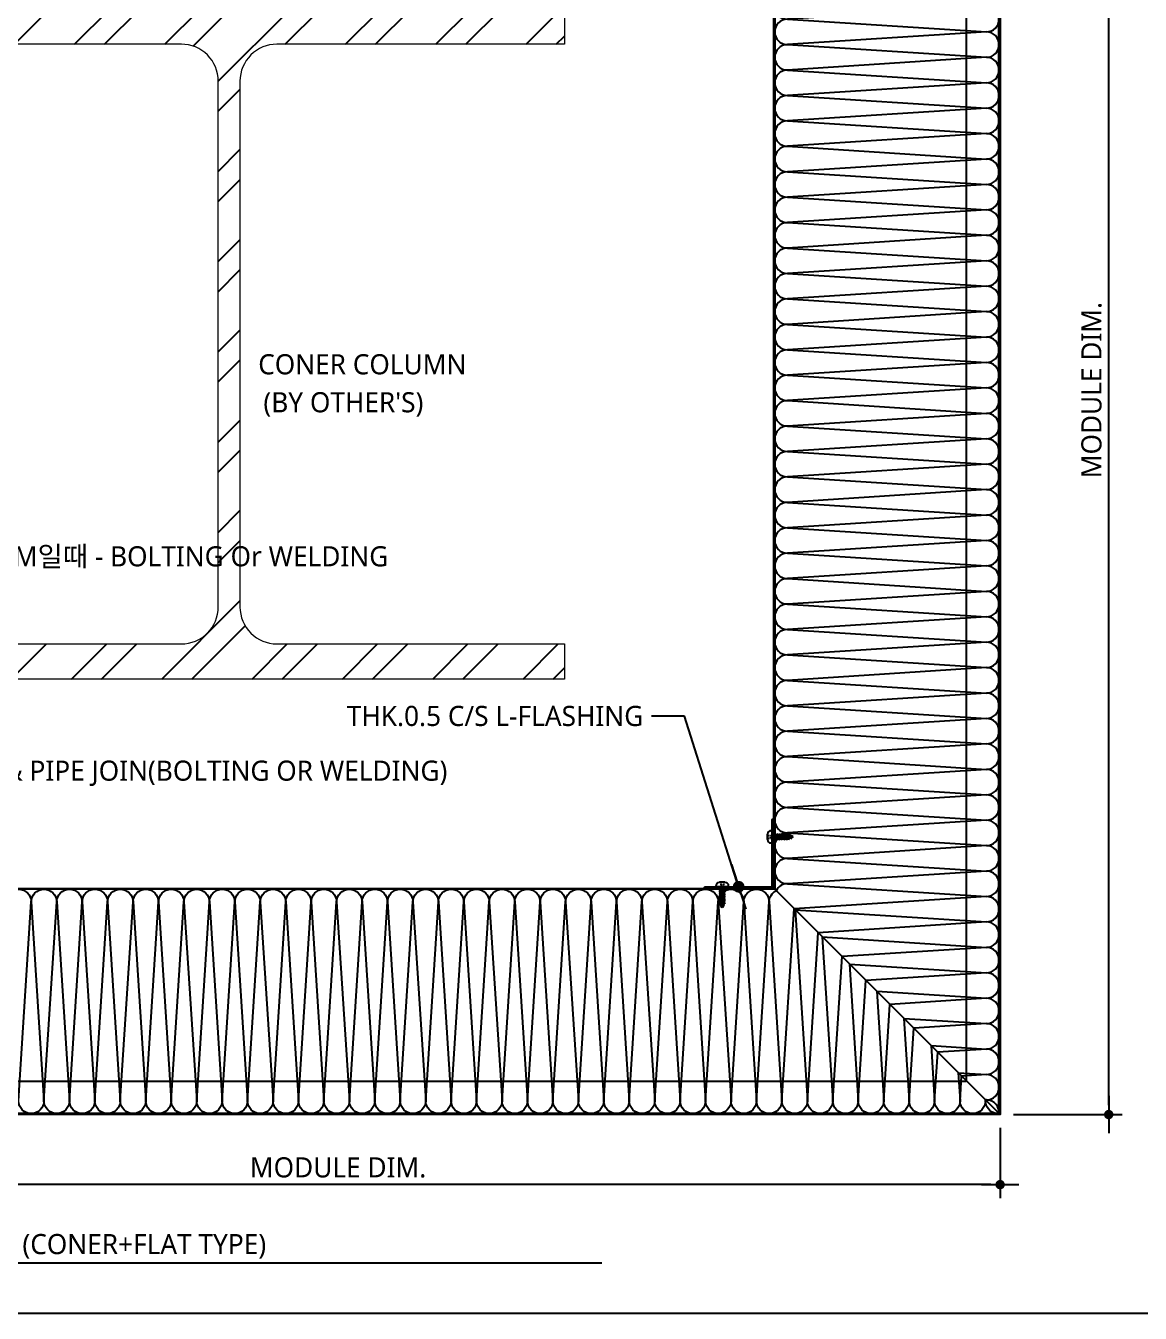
# Model space of a CAD drawing. Header units: millimetres. Extents: x -1365 to 31821, y 84 to 2865.
# Drawn here: x 4246 to 4911, y 164 to 933 of the extents above; entities that cross this region are included whole.
import ezdxf
from ezdxf.enums import TextEntityAlignment as Align

# ---------------------------------------------------------------- set-up
doc = ezdxf.new("R2010")
doc.units = ezdxf.units.MM
doc.header["$LTSCALE"] = 10
doc.linetypes.add('H1', pattern=[0.28125, 0.1875, -0.09375])
doc.layers.get('DEFPOINTS').update_dxf_attribs({"color": 137})
for name, color, linetype in [('1-EL3', 4, 'Continuous'), ('DIM', 7, 'Continuous'), ('steel', 3, 'Continuous'), ('SYM-LEAD', 6, 'Continuous'), ('TEXT', 3, 'Continuous'), ('스피드블록메탈 100', 2, 'Continuous'), ('스피드블록메탈 135', 2, 'Continuous')]:
    doc.layers.add(name, color=color, linetype=linetype)
doc.layers.add('Part', color=1, linetype='Continuous', lineweight=0)
doc.styles.add('ROMANC', font='malgun.ttf', dxfattribs={"height": 8})
doc.styles.add('맑은고딕', font='malgun.ttf')
doc.styles.add('스타일1', font='malgun.ttf')
doc.dimstyles.new('GAUN-10', dxfattribs={"dimscale": 10, "dimtxt": 1.5, "dimasz": 0.7, "dimexe": 1, "dimexo": 1, "dimgap": 0.5, "dimtad": 1, "dimdec": 0, "dimzin": 1, "dimdsep": 46, "dimlunit": 6, "dimtxsty": '맑은고딕', "dimblk": 'CJDOT', "dimcen": 0.09, "dimdle": 1, "dimclrd": 256, "dimclre": 256, "dimclrt": 3, "dimadec": 0, "dimazin": 0, "dimtfac": 1, "dimtdec": 0, "dimtix": 1, "dimtmove": 2, "dimatfit": 3, "dimldrblk": 'CJDOT', "dimfxl": 1, "dimtolj": 1, "dimtzin": 1, "dimarcsym": 0})
doc.dimstyles.new('GAUN-8', dxfattribs={"dimscale": 8, "dimtxt": 1.5, "dimasz": 0.7, "dimexe": 1, "dimexo": 1, "dimgap": 0.5, "dimtad": 1, "dimdec": 0, "dimzin": 1, "dimdsep": 46, "dimlunit": 6, "dimtxsty": '맑은고딕', "dimblk": 'CJDOT', "dimcen": 0.09, "dimdle": 1, "dimclrd": 256, "dimclre": 256, "dimclrt": 3, "dimadec": 0, "dimazin": 0, "dimtfac": 1, "dimtdec": 0, "dimtix": 1, "dimtmove": 2, "dimatfit": 3, "dimfxl": 1, "dimtolj": 1, "dimtzin": 1, "dimarcsym": 0})

# ---------------------------------------------------------------- blocks, each defined once
blk = doc.blocks.new('A$C67DE2EE0')
h = blk.add_hatch(color=254)
h.dxf.hatch_style = 1
edge = h.paths.add_edge_path()
edge.add_arc((280.95, 843.2), 1, 360, 450)
edge.add_line((280.95, 844.2), (257.75, 844.2))
edge.add_line((257.75, 844.2), (257.75, 845))
edge.add_line((257.75, 845), (281.75, 845))
edge.add_arc((281.75, 844), 1, 0, 90, ccw=False)
edge.add_line((282.75, 844), (282.75, -20))
edge.add_line((282.75, -20), (-506.25, -20))
edge.add_arc((-506.25, -19), 1, 180, 270, ccw=False)
edge.add_line((-507.25, -19), (-507.25, 5))
edge.add_line((-507.25, 5), (-506.45, 5))
edge.add_line((-506.45, 5), (-506.45, -18.2))
edge.add_arc((-505.45, -18.2), 1, 180, 270)
edge.add_line((-505.45, -19.2), (281.95, -19.2))
edge.add_line((281.95, -19.2), (281.95, 843.2))
h = blk.add_hatch(color=254)
h.dxf.hatch_style = 1
edge = h.paths.add_edge_path()
edge.add_line((-547.25, 105), (-547.25, 114))
edge.add_arc((-546.25, 114), 1, 90, 180, ccw=False)
edge.add_line((-546.25, 115), (147.75, 115))
edge.add_line((147.75, 115), (147.75, 804))
edge.add_arc((148.75, 804), 1, 90, 180, ccw=False)
edge.add_line((148.75, 805), (157.75, 805))
edge.add_line((157.75, 805), (157.75, 804.5))
edge.add_line((157.75, 804.5), (149.25, 804.5))
edge.add_arc((149.25, 803.5), 1, 90, 180)
edge.add_line((148.25, 803.5), (148.25, 114.5))
edge.add_line((148.25, 114.5), (-545.75, 114.5))
edge.add_arc((-545.75, 113.5), 1, 90, 180)
edge.add_line((-546.75, 113.5), (-546.75, 105))
edge.add_line((-546.75, 105), (-547.25, 105))
at = {"color": 251, "ltscale": 0.01}
for points in [[(155.84, 649.1, 1), (155.84, 633.92), (274.58, 626.33, 1), (274.58, 641.51), (155.84, 633.92)], [(155.84, 649.1, 1), (155.84, 633.92), (274.58, 626.33, 1), (274.58, 641.51), (155.84, 633.92)], [(155.84, 633.92, 1), (155.84, 618.74), (274.58, 611.15, 1), (274.58, 626.33), (155.84, 618.74)], [(155.84, 633.92, 1), (155.84, 618.74), (274.58, 611.15, 1), (274.58, 626.33), (155.84, 618.74)], [(155.84, 633.92, 1), (155.84, 618.74), (274.58, 611.15, 1), (274.58, 626.33), (155.84, 618.74)], [(155.84, 618.74, 1), (155.84, 603.56), (274.58, 595.97, 1), (274.58, 611.15), (155.84, 603.56)], [(155.84, 618.74, 1), (155.84, 603.56), (274.58, 595.97, 1), (274.58, 611.15), (155.84, 603.56)], [(155.84, 618.74, 1), (155.84, 603.56), (274.58, 595.97, 1), (274.58, 611.15), (155.84, 603.56)], [(155.84, 618.74, 1), (155.84, 603.56), (274.58, 595.97, 1), (274.58, 611.15), (155.84, 603.56)], [(155.84, 603.56, 1), (155.84, 588.38), (274.58, 580.79, 1), (274.58, 595.97), (155.84, 588.38)], [(155.84, 588.38, 1), (155.84, 573.2), (274.58, 565.61, 1), (274.58, 580.79), (155.84, 573.2)], [(155.84, 573.2, 1), (155.84, 558.02), (274.58, 550.43, 1), (274.58, 565.61), (155.84, 558.02)], [(155.84, 558.02, 1), (155.84, 542.84), (274.58, 535.25, 1), (274.58, 550.43), (155.84, 542.84)], [(155.84, 558.02, 1), (155.84, 542.84), (274.58, 535.25, 1), (274.58, 550.43), (155.84, 542.84)], [(155.84, 542.84, 1), (155.84, 527.66), (274.58, 520.07, 1), (274.58, 535.25), (155.84, 527.66)], [(155.84, 542.84, 1), (155.84, 527.66), (274.58, 520.07, 1), (274.58, 535.25), (155.84, 527.66)], [(155.84, 542.84, 1), (155.84, 527.66), (274.58, 520.07, 1), (274.58, 535.25), (155.84, 527.66)], [(155.84, 527.66, 1), (155.84, 512.48), (274.58, 504.89, 1), (274.58, 520.07), (155.84, 512.48)], [(155.84, 527.66, 1), (155.84, 512.48), (274.58, 504.89, 1), (274.58, 520.07), (155.84, 512.48)], [(155.84, 527.66, 1), (155.84, 512.48), (274.58, 504.89, 1), (274.58, 520.07), (155.84, 512.48)], [(155.84, 527.66, 1), (155.84, 512.48), (274.58, 504.89, 1), (274.58, 520.07), (155.84, 512.48)], [(155.84, 512.48, 1), (155.84, 497.3), (274.58, 489.71, 1), (274.58, 504.89), (155.84, 497.3)], [(155.84, 497.3, 1), (155.84, 482.12), (274.58, 474.52, 1), (274.58, 489.71), (155.84, 482.12)], [(155.84, 482.12, 1), (155.84, 466.93), (274.58, 459.34, 1), (274.58, 474.52), (155.84, 466.93)], [(155.84, 466.93, 1), (155.84, 451.75), (274.58, 444.16, 1), (274.58, 459.34), (155.84, 451.75)], [(155.84, 466.93, 1), (155.84, 451.75), (274.58, 444.16, 1), (274.58, 459.34), (155.84, 451.75)], [(155.84, 451.75, 1), (155.84, 436.57), (274.58, 428.98, 1), (274.58, 444.16), (155.84, 436.57)], [(155.84, 451.75, 1), (155.84, 436.57), (274.58, 428.98, 1), (274.58, 444.16), (155.84, 436.57)], [(155.84, 451.75, 1), (155.84, 436.57), (274.58, 428.98, 1), (274.58, 444.16), (155.84, 436.57)], [(155.84, 436.57, 1), (155.84, 421.39), (274.58, 413.8, 1), (274.58, 428.98), (155.84, 421.39)], [(155.84, 436.57, 1), (155.84, 421.39), (274.58, 413.8, 1), (274.58, 428.98), (155.84, 421.39)], [(155.84, 436.57, 1), (155.84, 421.39), (274.58, 413.8, 1), (274.58, 428.98), (155.84, 421.39)], [(155.84, 436.57, 1), (155.84, 421.39), (274.58, 413.8, 1), (274.58, 428.98), (155.84, 421.39)], [(155.84, 421.39, 1), (155.84, 406.21), (274.58, 398.62, 1), (274.58, 413.8), (155.84, 406.21)], [(155.84, 406.21, 1), (155.84, 391.03), (274.58, 383.44, 1), (274.58, 398.62), (155.84, 391.03)], [(155.84, 391.03, 1), (155.84, 375.85), (274.58, 368.26, 1), (274.58, 383.44), (155.84, 375.85)], [(155.84, 375.85, 1), (155.84, 360.67), (274.58, 353.08, 1), (274.58, 368.26), (155.84, 360.67)], [(155.84, 375.85, 1), (155.84, 360.67), (274.58, 353.08, 1), (274.58, 368.26), (155.84, 360.67)], [(155.84, 360.67, 1), (155.84, 345.49), (274.58, 337.9, 1), (274.58, 353.08), (155.84, 345.49)], [(155.84, 360.67, 1), (155.84, 345.49), (274.58, 337.9, 1), (274.58, 353.08), (155.84, 345.49)], [(155.84, 360.67, 1), (155.84, 345.49), (274.58, 337.9, 1), (274.58, 353.08), (155.84, 345.49)], [(155.84, 345.49, 1), (155.84, 330.31), (274.58, 322.72, 1), (274.58, 337.9), (155.84, 330.31)], [(155.84, 345.49, 1), (155.84, 330.31), (274.58, 322.72, 1), (274.58, 337.9), (155.84, 330.31)], [(155.84, 345.49, 1), (155.84, 330.31), (274.58, 322.72, 1), (274.58, 337.9), (155.84, 330.31)], [(155.84, 345.49, 1), (155.84, 330.31), (274.58, 322.72, 1), (274.58, 337.9), (155.84, 330.31)], [(155.84, 330.31, 1), (155.84, 315.13), (274.58, 307.54, 1), (274.58, 322.72), (155.84, 315.13)], [(155.84, 315.13, 1), (155.84, 299.95), (274.58, 292.36, 1), (274.58, 307.54), (155.84, 299.95)], [(155.84, 299.95, 1), (155.84, 284.77), (274.58, 277.18, 1), (274.58, 292.36), (155.84, 284.77)], [(155.84, 284.77, 1), (155.84, 269.59), (274.58, 261.99, 1), (274.58, 277.18), (155.84, 269.59)], [(155.84, 284.77, 1), (155.84, 269.59), (274.58, 261.99, 1), (274.58, 277.18), (155.84, 269.59)], [(155.84, 269.59, 1), (155.84, 254.4), (274.58, 246.81, 1), (274.58, 261.99), (155.84, 254.4)], [(155.84, 269.59, 1), (155.84, 254.4), (274.58, 246.81, 1), (274.58, 261.99), (155.84, 254.4)], [(155.84, 269.59, 1), (155.84, 254.4), (274.58, 246.81, 1), (274.58, 261.99), (155.84, 254.4)], [(155.84, 254.4, 1), (155.84, 239.22), (274.58, 231.63, 1), (274.58, 246.81), (155.84, 239.22)], [(155.84, 254.4, 1), (155.84, 239.22), (274.58, 231.63, 1), (274.58, 246.81), (155.84, 239.22)], [(155.84, 254.4, 1), (155.84, 239.22), (274.58, 231.63, 1), (274.58, 246.81), (155.84, 239.22)], [(155.84, 254.4, 1), (155.84, 239.22), (274.58, 231.63, 1), (274.58, 246.81), (155.84, 239.22)], [(155.84, 239.22, 1), (155.84, 224.04), (274.58, 216.45, 1), (274.58, 231.63), (155.84, 224.04)], [(155.84, 224.04, 1), (155.84, 208.86), (274.58, 201.27, 1), (274.58, 216.45), (155.84, 208.86)], [(155.84, 208.86, 1), (155.84, 193.68), (274.58, 186.09, 1), (274.58, 201.27), (155.84, 193.68)], [(155.84, 193.68, 1), (155.84, 178.5), (274.58, 170.91, 1), (274.58, 186.09), (155.84, 178.5)], [(155.84, 193.68, 1), (155.84, 178.5), (274.58, 170.91, 1), (274.58, 186.09), (155.84, 178.5)], [(155.84, 178.5, 1), (155.84, 163.32), (274.58, 155.73, 1), (274.58, 170.91), (155.84, 163.32)], [(155.84, 178.5, 1), (155.84, 163.32), (274.58, 155.73, 1), (274.58, 170.91), (155.84, 163.32)], [(155.84, 178.5, 1), (155.84, 163.32), (274.58, 155.73, 1), (274.58, 170.91), (155.84, 163.32)], [(155.84, 163.32, 1), (155.84, 148.14), (274.58, 140.55, 1), (274.58, 155.73), (155.84, 148.14)], [(155.84, 163.32, 1), (155.84, 148.14), (274.58, 140.55, 1), (274.58, 155.73), (155.84, 148.14)], [(155.84, 163.32, 1), (155.84, 148.14), (274.58, 140.55, 1), (274.58, 155.73), (155.84, 148.14)], [(155.84, 163.32, 1), (155.84, 148.14), (274.58, 140.55, 1), (274.58, 155.73), (155.84, 148.14)], [(155.84, 148.14, 1), (155.84, 132.96), (274.58, 125.37, 1), (274.58, 140.55), (155.84, 132.96)], [(155.84, 132.96, 1), (155.84, 117.78), (274.58, 110.19, 1), (274.58, 125.37), (155.84, 117.78)], [(155.84, 117.78, 0.280994), (149.09, 113.66, 0.280994)], [(-310.45, 106.91, -1), (-295.27, 106.91), (-287.68, -11.83, -1), (-302.86, -11.83), (-295.27, 106.91)], [(-295.27, 106.91, -1), (-280.09, 106.91), (-272.5, -11.83, -1), (-287.68, -11.83), (-280.09, 106.91)], [(-295.27, 106.91, -1), (-280.09, 106.91), (-272.5, -11.83, -1), (-287.68, -11.83), (-280.09, 106.91)], [(-280.09, 106.91, -1), (-264.91, 106.91), (-257.32, -11.83, -1), (-272.5, -11.83), (-264.91, 106.91)], [(-280.09, 106.91, -1), (-264.91, 106.91), (-257.32, -11.83, -1), (-272.5, -11.83), (-264.91, 106.91)], [(-280.09, 106.91, -1), (-264.91, 106.91), (-257.32, -11.83, -1), (-272.5, -11.83), (-264.91, 106.91)], [(-264.91, 106.91, -1), (-249.73, 106.91), (-242.14, -11.83, -1), (-257.32, -11.83), (-249.73, 106.91)], [(-264.91, 106.91, -1), (-249.73, 106.91), (-242.14, -11.83, -1), (-257.32, -11.83), (-249.73, 106.91)], [(-264.91, 106.91, -1), (-249.73, 106.91), (-242.14, -11.83, -1), (-257.32, -11.83), (-249.73, 106.91)], [(-264.91, 106.91, -1), (-249.73, 106.91), (-242.14, -11.83, -1), (-257.32, -11.83), (-249.73, 106.91)], [(-249.73, 106.91, -1), (-234.55, 106.91), (-226.95, -11.83, -1), (-242.14, -11.83), (-234.55, 106.91)], [(-234.55, 106.91, -1), (-219.36, 106.91), (-211.77, -11.83, -1), (-226.95, -11.83), (-219.36, 106.91)], [(-219.36, 106.91, -1), (-204.18, 106.91), (-196.59, -11.83, -1), (-211.77, -11.83), (-204.18, 106.91)], [(-204.18, 106.91, -1), (-189, 106.91), (-181.41, -11.83, -1), (-196.59, -11.83), (-189, 106.91)], [(-204.18, 106.91, -1), (-189, 106.91), (-181.41, -11.83, -1), (-196.59, -11.83), (-189, 106.91)], [(-189, 106.91, -1), (-173.82, 106.91), (-166.23, -11.83, -1), (-181.41, -11.83), (-173.82, 106.91)], [(-189, 106.91, -1), (-173.82, 106.91), (-166.23, -11.83, -1), (-181.41, -11.83), (-173.82, 106.91)], [(-189, 106.91, -1), (-173.82, 106.91), (-166.23, -11.83, -1), (-181.41, -11.83), (-173.82, 106.91)], [(-173.82, 106.91, -1), (-158.64, 106.91), (-151.05, -11.83, -1), (-166.23, -11.83), (-158.64, 106.91)], [(-173.82, 106.91, -1), (-158.64, 106.91), (-151.05, -11.83, -1), (-166.23, -11.83), (-158.64, 106.91)], [(-173.82, 106.91, -1), (-158.64, 106.91), (-151.05, -11.83, -1), (-166.23, -11.83), (-158.64, 106.91)], [(-173.82, 106.91, -1), (-158.64, 106.91), (-151.05, -11.83, -1), (-166.23, -11.83), (-158.64, 106.91)], [(-158.64, 106.91, -1), (-143.46, 106.91), (-135.87, -11.83, -1), (-151.05, -11.83), (-143.46, 106.91)], [(-143.46, 106.91, -1), (-128.28, 106.91), (-120.69, -11.83, -1), (-135.87, -11.83), (-128.28, 106.91)], [(-128.28, 106.91, -1), (-113.1, 106.91), (-105.51, -11.83, -1), (-120.69, -11.83), (-113.1, 106.91)], [(-113.1, 106.91, -1), (-97.92, 106.91), (-90.33, -11.83, -1), (-105.51, -11.83), (-97.92, 106.91)], [(-113.1, 106.91, -1), (-97.92, 106.91), (-90.33, -11.83, -1), (-105.51, -11.83), (-97.92, 106.91)], [(-97.92, 106.91, -1), (-82.74, 106.91), (-75.15, -11.83, -1), (-90.33, -11.83), (-82.74, 106.91)], [(-97.92, 106.91, -1), (-82.74, 106.91), (-75.15, -11.83, -1), (-90.33, -11.83), (-82.74, 106.91)], [(-97.92, 106.91, -1), (-82.74, 106.91), (-75.15, -11.83, -1), (-90.33, -11.83), (-82.74, 106.91)], [(-82.74, 106.91, -1), (-67.56, 106.91), (-59.97, -11.83, -1), (-75.15, -11.83), (-67.56, 106.91)], [(-82.74, 106.91, -1), (-67.56, 106.91), (-59.97, -11.83, -1), (-75.15, -11.83), (-67.56, 106.91)], [(-82.74, 106.91, -1), (-67.56, 106.91), (-59.97, -11.83, -1), (-75.15, -11.83), (-67.56, 106.91)], [(-82.74, 106.91, -1), (-67.56, 106.91), (-59.97, -11.83, -1), (-75.15, -11.83), (-67.56, 106.91)], [(-67.56, 106.91, -1), (-52.38, 106.91), (-44.79, -11.83, -1), (-59.97, -11.83), (-52.38, 106.91)], [(-52.38, 106.91, -1), (-37.2, 106.91), (-29.61, -11.83, -1), (-44.79, -11.83), (-37.2, 106.91)], [(-37.2, 106.91, -1), (-22.02, 106.91), (-14.42, -11.83, -1), (-29.61, -11.83), (-22.02, 106.91)], [(-22.02, 106.91, -1), (-6.83, 106.91), (0.76, -11.83, -1), (-14.42, -11.83), (-6.83, 106.91)], [(-22.02, 106.91, -1), (-6.83, 106.91), (0.76, -11.83, -1), (-14.42, -11.83), (-6.83, 106.91)], [(-6.83, 106.91, -1), (8.35, 106.91), (15.94, -11.83, -1), (0.76, -11.83), (8.35, 106.91)], [(-6.83, 106.91, -1), (8.35, 106.91), (15.94, -11.83, -1), (0.76, -11.83), (8.35, 106.91)], [(-6.83, 106.91, -1), (8.35, 106.91), (15.94, -11.83, -1), (0.76, -11.83), (8.35, 106.91)], [(8.35, 106.91, -1), (23.53, 106.91), (31.12, -11.83, -1), (15.94, -11.83), (23.53, 106.91)], [(8.35, 106.91, -1), (23.53, 106.91), (31.12, -11.83, -1), (15.94, -11.83), (23.53, 106.91)], [(8.35, 106.91, -1), (23.53, 106.91), (31.12, -11.83, -1), (15.94, -11.83), (23.53, 106.91)], [(8.35, 106.91, -1), (23.53, 106.91), (31.12, -11.83, -1), (15.94, -11.83), (23.53, 106.91)], [(23.53, 106.91, -1), (38.71, 106.91), (46.3, -11.83, -1), (31.12, -11.83), (38.71, 106.91)], [(38.71, 106.91, -1), (53.89, 106.91), (61.48, -11.83, -1), (46.3, -11.83), (53.89, 106.91)], [(53.89, 106.91, -1), (69.07, 106.91), (76.66, -11.83, -1), (61.48, -11.83), (69.07, 106.91)], [(69.07, 106.91, -1), (84.25, 106.91), (91.84, -11.83, -1), (76.66, -11.83), (84.25, 106.91)], [(69.07, 106.91, -1), (84.25, 106.91), (91.84, -11.83, -1), (76.66, -11.83), (84.25, 106.91)], [(84.25, 106.91, -1), (99.43, 106.91), (107.02, -11.83, -1), (91.84, -11.83), (99.43, 106.91)], [(84.25, 106.91, -1), (99.43, 106.91), (107.02, -11.83, -1), (91.84, -11.83), (99.43, 106.91)], [(84.25, 106.91, -1), (99.43, 106.91), (107.02, -11.83, -1), (91.84, -11.83), (99.43, 106.91)], [(99.43, 106.91, -1), (114.61, 106.91), (122.2, -11.83, -1), (107.02, -11.83), (114.61, 106.91)], [(99.43, 106.91, -1), (114.61, 106.91), (122.2, -11.83, -1), (107.02, -11.83), (114.61, 106.91)], [(99.43, 106.91, -1), (114.61, 106.91), (122.2, -11.83, -1), (107.02, -11.83), (114.61, 106.91)], [(99.43, 106.91, -1), (114.61, 106.91), (122.2, -11.83, -1), (107.02, -11.83), (114.61, 106.91)], [(114.61, 106.91, -1), (129.79, 106.91), (137.38, -11.83, -1), (122.2, -11.83), (129.79, 106.91)], [(129.79, 106.91, -1), (144.97, 106.91), (152.56, -11.83, -1), (137.38, -11.83), (144.97, 106.91)], [(144.97, 106.91, -0.280994), (149.09, 113.66, -0.280994)], [(160.45, 102.3), (274.58, 95.01, 1), (274.58, 110.19), (159.89, 102.86)], [(160.45, 102.3), (167.74, -11.83, -1), (152.56, -11.83), (159.89, 102.86)], [(176.67, 86.09), (274.58, 79.83, 1), (274.58, 95.01), (174.16, 88.59)], [(176.67, 86.09), (274.58, 79.83, 1), (274.58, 95.01), (174.16, 88.59)], [(176.67, 86.09), (182.92, -11.83, -1), (167.74, -11.83), (174.16, 88.59)], [(176.67, 86.09), (182.92, -11.83, -1), (167.74, -11.83), (174.16, 88.59)], [(192.88, 69.87), (274.58, 64.65, 1), (274.58, 79.83), (188.43, 74.32)], [(192.88, 69.87), (274.58, 64.65, 1), (274.58, 79.83), (188.43, 74.32)], [(192.88, 69.87), (198.11, -11.83, -1), (182.92, -11.83), (188.43, 74.32)], [(192.88, 69.87), (198.11, -11.83, -1), (182.92, -11.83), (188.43, 74.32)], [(209.1, 53.65), (274.58, 49.46, 1), (274.58, 64.65), (202.7, 60.05)], [(209.1, 53.65), (274.58, 49.46, 1), (274.58, 64.65), (202.7, 60.05)], [(209.1, 53.65), (274.58, 49.46, 1), (274.58, 64.65), (202.7, 60.05)], [(209.1, 53.65), (274.58, 49.46, 1), (274.58, 64.65), (202.7, 60.05)], [(209.1, 53.65), (274.58, 49.46, 1), (274.58, 64.65), (202.7, 60.05)], [(209.1, 53.65), (213.29, -11.83, -1), (198.11, -11.83), (202.7, 60.05)], [(209.1, 53.65), (213.29, -11.83, -1), (198.11, -11.83), (202.7, 60.05)], [(209.1, 53.65), (213.29, -11.83, -1), (198.11, -11.83), (202.7, 60.05)], [(209.1, 53.65), (213.29, -11.83, -1), (198.11, -11.83), (202.7, 60.05)], [(209.1, 53.65), (213.29, -11.83, -1), (198.11, -11.83), (202.7, 60.05)], [(225.32, 37.43), (274.58, 34.28, 1), (274.58, 49.46), (216.97, 45.78)], [(225.32, 37.43), (228.47, -11.83, -1), (213.29, -11.83), (216.97, 45.78)], [(241.54, 21.22), (243.65, -11.83, -1), (228.47, -11.83), (231.24, 31.51)], [(241.54, 21.22), (274.58, 19.1, 1), (274.58, 34.28), (231.24, 31.51)], [(257.75, 5), (258.83, -11.83, -1), (243.65, -11.83), (245.51, 17.24)], [(257.75, 5), (274.58, 3.92, 1), (274.58, 19.1), (245.51, 17.24)], [(273.97, -11.22), (274.01, -11.83, -1), (258.83, -11.83), (259.77, 2.98)], [(273.97, -11.22), (274.01, -11.83, -1), (258.83, -11.83), (259.77, 2.98)], [(273.97, -11.22), (274.58, -11.26, 1), (274.58, 3.92), (259.77, 2.98)], [(273.97, -11.22), (274.58, -11.26, 1), (274.58, 3.92), (259.77, 2.98)], [(282.75, -19.33, -0.459552), (274.01, -11.83), (274.04, -11.29)], [(282.75, -19.33, -0.459552), (274.01, -11.83), (274.04, -11.29)], [(282.08, -20, 0.459552), (274.58, -11.26), (274.04, -11.29)], [(282.08, -20, 0.459552), (274.58, -11.26), (274.04, -11.29)]]:
    blk.add_lwpolyline(points, format="xyb", dxfattribs=at)
at = {"layer": '스피드블록메탈 100', "color": 4}
blk.add_lwpolyline([(281.95, 843.2, 0.414214), (280.95, 844.2), (257.75, 844.2), (257.75, 845), (281.75, 845, -0.414214), (282.75, 844), (282.75, -20), (-506.25, -20, -0.414214), (-507.25, -19), (-507.25, 5), (-506.45, 5), (-506.45, -18.2, 0.414214), (-505.45, -19.2), (281.95, -19.2), (281.95, 843.2)], format="xyb", dxfattribs=at)
blk.add_lwpolyline([(-547.25, 105), (-547.25, 114, -0.414214), (-546.25, 115), (147.75, 115), (147.75, 804, -0.414214), (148.75, 805), (157.75, 805), (157.75, 804.5), (149.25, 804.5, 0.414214), (148.25, 803.5), (148.25, 114.5), (-545.75, 114.5, 0.414214), (-546.75, 113.5), (-546.75, 105)], format="xyb", close=True, dxfattribs=at)
at = {"layer": '스피드블록메탈 135', "color": 252, "linetype": 'H1', "ltscale": 0.2}
for p, q in [((262.75, 0), (262.75, 842.85)), ((-505.1, 0), (262.75, 0))]:
    blk.add_line(p, q, dxfattribs=at)
at = {"layer": '스피드블록메탈 135', "color": 9}
blk.add_line((148.25, 114.5), (281.95, -19.2), dxfattribs=at)
blk.add_line((148.25, 114.5), (281.95, -19.2), dxfattribs=at)
blk = doc.blocks.new('A$C0E720BD0')
h = blk.add_hatch()
h.set_pattern_fill('ANSI32', color=1, scale=4)
h.set_pattern_definition([(45, (-1205990.914, 406077.565), (-26.9407684, 26.9407684), []), (45, (-1205972.954, 406077.565), (-26.9407684, 26.9407684), [])])
edge = h.paths.add_edge_path()
edge.add_line((-400, 0), (-400, 21))
edge.add_line((-400, 21), (-228.5, 21))
edge.add_arc((-228.5, 43), 22, 270, 360)
edge.add_line((-206.5, 43), (-206.5, 357))
edge.add_arc((-228.5, 357), 22, 0, 90)
edge.add_line((-228.5, 379), (-400, 379))
edge.add_line((-400, 379), (-400, 400))
edge.add_line((-400, 400), (0, 400))
edge.add_line((0, 400), (0, 379))
edge.add_line((0, 379), (-171.5, 379))
edge.add_arc((-171.5, 357), 22, 90, 180)
edge.add_line((-193.5, 357), (-193.5, 43))
edge.add_arc((-171.5, 43), 22, 180, 270)
edge.add_line((-171.5, 21), (0, 21))
edge.add_line((0, 21), (0, 0))
edge.add_line((0, 0), (-400, 0))
at = {"layer": 'Part', "color": 9}
blk.add_lwpolyline([(-400, 0), (-400, 21), (-228.5, 21, 0.414214), (-206.5, 43), (-206.5, 357, 0.414214), (-228.5, 379), (-400, 379), (-400, 400), (0, 400), (0, 379), (-171.5, 379, 0.414214), (-193.5, 357), (-193.5, 43, 0.414214), (-171.5, 21), (0, 21), (0, 0)], format="xyb", close=True, dxfattribs=at)
blk = doc.blocks.new('CJDOT')
blk.add_line((-2, 0), (2, 0))
at = {"const_width": 0.5}
blk.add_lwpolyline([(-0.25, 0, 1), (0.25, 0, 1)], format="xyb", close=True, dxfattribs=at)
blk = doc.blocks.new('*D83')
at = {"layer": 'DEFPOINTS', "color": 0, "transparency": 16777216}
for p in [(4827.69, 282.61), (4037.69, 256.19), (4037.69, 240.77)]:
    blk.add_point(p, dxfattribs=at)
at = {"layer": 'DIM', "lineweight": -2, "transparency": 16777216}
for p, q in [((4827.69, 274.61), (4827.69, 232.77)), ((4037.69, 248.19), (4037.69, 232.77)), ((4822.09, 240.77), (4043.29, 240.77))]:
    blk.add_line(p, q, dxfattribs=at)
at = {"layer": 'DIM', "lineweight": -2, "transparency": 16777216, "xscale": 5.6, "yscale": 5.6, "zscale": 5.6, "rotation": 180}
blk.add_blockref('CJDOT', (4037.69, 240.77), dxfattribs=at)
at = {"layer": 'DIM', "lineweight": -2, "transparency": 16777216, "xscale": 5.6, "yscale": 5.6, "zscale": 5.6}
blk.add_blockref('CJDOT', (4827.69, 240.77), dxfattribs=at)
at = {"layer": 'DIM', "color": 3, "transparency": 16777216, "insert": (4432.69, 250.97), "char_height": 12, "attachment_point": 5, "style": '맑은고딕'}
blk.add_mtext('\\A1;MODULE DIM.', dxfattribs=at)
blk = doc.blocks.new('*D84')
at = {"layer": 'DEFPOINTS', "color": 0, "transparency": 16777216}
for p in [(4826.69, 1147.61), (4892.47, 1147.61), (4827.69, 282.61)]:
    blk.add_point(p, dxfattribs=at)
at = {"layer": 'DIM', "lineweight": -2, "transparency": 16777216}
for p, q in [((4834.69, 1147.61), (4900.47, 1147.61)), ((4892.47, 288.21), (4892.47, 1142.01)), ((4835.69, 282.61), (4900.47, 282.61))]:
    blk.add_line(p, q, dxfattribs=at)
at = {"layer": 'DIM', "lineweight": -2, "transparency": 16777216, "xscale": 5.6, "yscale": 5.6, "zscale": 5.6}
for p, rotation in [((4892.47, 1147.61), 90), ((4892.47, 282.61), 270)]:
    blk.add_blockref('CJDOT', p, dxfattribs=dict(at, rotation=rotation))
at = {"layer": 'DIM', "color": 3, "transparency": 16777216, "insert": (4882.27, 715.11), "char_height": 12, "attachment_point": 5, "rotation": 90, "style": '맑은고딕'}
blk.add_mtext('\\A1;MODULE DIM.', dxfattribs=at)
blk = doc.blocks.new('hea')
at = {"layer": '1-EL3', "color": 9}
for p, q in [((-11.58, 0.55), (-11.77, -0.46)), ((-11.07, 1.23), (-11.53, -0.97)), ((-10.8, 0.85), (-11.21, -0.7)), ((-10.14, 1.03), (-10.51, -0.94)), ((-9.64, 1.77), (-10.06, -1.7)), ((-9.15, 1.2), (-9.6, -1.2)), ((-8.76, 1.2), (-9.21, -1.2)), ((-8.28, 1.87), (-8.73, -1.87)), ((-7.8, 1.2), (-8.25, -1.2)), ((-7.41, 1.2), (-7.86, -1.2)), ((-6.93, 1.87), (-7.38, -1.87)), ((-6.45, 1.2), (-6.9, -1.2)), ((-6.06, 1.2), (-6.51, -1.2)), ((-5.58, 1.87), (-6.03, -1.87)), ((-5.1, 1.2), (-5.55, -1.2)), ((-4.71, 1.2), (-5.16, -1.2)), ((-4.23, 1.87), (-4.68, -1.87)), ((-3.75, 1.2), (-4.2, -1.2)), ((-3.36, 1.2), (-3.81, -1.2)), ((-2.88, 1.87), (-3.33, -1.87)), ((-2.4, 1.2), (-2.85, -1.2)), ((-1.53, 1.87), (-1.98, -1.87))]:
    blk.add_line(p, q, dxfattribs=at)
at = {"layer": '1-EL3', "color": 1}
for p, q in [((-11.07, 1.23), (-11.58, 0.55)), ((-11.07, 1.23), (-10.8, 0.85)), ((-9.64, 1.77), (-10.14, 1.03)), ((-9.64, 1.77), (-9.15, 1.2)), ((-9.15, 1.2), (-8.76, 1.2)), ((-8.28, 1.87), (-8.76, 1.2)), ((-8.28, 1.87), (-7.8, 1.2)), ((-7.8, 1.2), (-7.41, 1.2)), ((-6.93, 1.87), (-7.41, 1.2)), ((-6.93, 1.87), (-6.45, 1.2)), ((-6.45, 1.2), (-6.06, 1.2)), ((-5.58, 1.87), (-6.06, 1.2)), ((-5.58, 1.87), (-5.1, 1.2)), ((-5.1, 1.2), (-4.71, 1.2)), ((-4.23, 1.87), (-4.71, 1.2)), ((-4.23, 1.87), (-3.75, 1.2)), ((-3.75, 1.2), (-3.36, 1.2)), ((-2.88, 1.87), (-3.36, 1.2)), ((-2.88, 1.87), (-2.4, 1.2)), ((-2.4, 1.2), (-2.01, 1.2)), ((-1.53, 1.87), (-2.01, 1.2)), ((-1.53, 1.87), (-1.31, 1.57)), ((-0.95, 1.38), (-0.72, 1.38)), ((0, 3.65), (0, -3.65)), ((0, 3.65), (0, -3.65)), ((0.72, 3.65), (0, 3.65)), ((1.57, 0.85), (0.91, 0.85)), ((0.91, 0.85), (0.91, 0.22)), ((2.74, 0.85), (2.02, 0.85)), ((2.74, 1.63), (2.74, -1.63)), ((-11.53, -0.97), (-11.77, -0.46)), ((-11.53, -0.97), (-11.21, -0.7)), ((-10.06, -1.7), (-10.51, -0.94)), ((-10.06, -1.7), (-9.59, -1.14)), ((-8.73, -1.87), (-9.21, -1.2)), ((-8.73, -1.87), (-8.25, -1.2)), ((-8.25, -1.2), (-7.86, -1.2)), ((-7.38, -1.87), (-7.86, -1.2)), ((-7.38, -1.87), (-6.9, -1.2)), ((-6.9, -1.2), (-6.51, -1.2)), ((-6.03, -1.87), (-6.51, -1.2)), ((-6.03, -1.87), (-5.55, -1.2)), ((-5.55, -1.2), (-5.16, -1.2)), ((-4.68, -1.87), (-5.16, -1.2)), ((-4.68, -1.87), (-4.2, -1.2)), ((-4.2, -1.2), (-3.81, -1.2)), ((-3.33, -1.87), (-3.81, -1.2)), ((-3.33, -1.87), (-2.85, -1.2)), ((-2.85, -1.2), (-2.46, -1.2)), ((-1.98, -1.87), (-2.46, -1.2)), ((-1.98, -1.87), (-1.76, -1.57)), ((-1.4, -1.38), (-0.72, -1.38)), ((0.72, -3.65), (0, -3.65)), ((0.91, -0.23), (0.91, -0.85)), ((1.57, -0.85), (0.91, -0.85)), ((2.74, -0.85), (2.02, -0.85))]:
    blk.add_line(p, q, dxfattribs=at)
for centre, radius, start, end in [((-8.32, -6.76), 8, 114.08867, 122.37023), ((-8.32, -6.76), 8, 103.17841, 108.08929), ((-0.95, 1.83), 0.45, 215.40078, 270), ((-0.69, 2.13), 0.75, 267.50978, 336.50099), ((0.72, 1.63), 2.02, 0, 90), ((-8.32, 6.76), 8, 237.62977, 244.42265), ((-8.32, 6.76), 8, 248.83123, 254.08843), ((-8.32, 6.76), 8, 260.8505, 263.60387), ((-1.4, -1.83), 0.45, 90, 144.59922), ((-0.69, -2.13), 0.75, 23.49901, 92.49022), ((0.72, -1.63), 2.02, 270, 0)]:
    blk.add_arc(centre, radius, start, end, dxfattribs=at)

msp = doc.modelspace()

# ---------------------------------------------------------------- linework, layer by layer
msp.add_line((3550, 164), (6299.52, 164))
at = {"layer": 'steel'}
msp.add_lwpolyline([(4661.69, 417.61), (4651.69, 417.61, -1), (4651.69, 418.61), (4691.69, 418.61), (4691.69, 458.61, -1), (4692.69, 458.61), (4692.69, 448.61)], format="xyb", dxfattribs=at)
msp.add_lwpolyline([(4651.69, 418.11), (4692.19, 418.11), (4692.19, 458.61)], dxfattribs=at)
at = {"layer": 'TEXT', "color": 2}
msp.add_line((3927.21, 194.09), (4590.15, 194.09), dxfattribs=at)

# ---------------------------------------------------------------- block references
for name, p in [('A$C67DE2EE0', (4544.93, 302.61)), ('A$C0E720BD0', (4567.69, 542.61))]:
    msp.add_blockref(name, p)
at = {"layer": 'steel', "rotation": 180}
msp.add_blockref('hea', (4691.69, 448.42), dxfattribs=at)
at = {"layer": 'steel', "xscale": -1, "rotation": 270}
msp.add_blockref('hea', (4661.87, 418.61), dxfattribs=at)

# ---------------------------------------------------------------- texts
at = {"layer": 'TEXT', "color": 3, "style": '스타일1'}
for s, p in [('CONER COLUMN', (4385.05, 724.52)), ("(BY OTHER'S)", (4388.16, 701.85)), ('WALL: BEAM일때 - BOLTING Or WELDING', (4161.23, 609.88)), ('FASTENER & PIPE JOIN(BOLTING OR WELDING)', (4154.74, 481.92))]:
    msp.add_text(s, height=12, dxfattribs=at).set_placement(p)
msp.add_text('THK.0.5 C/S L-FLASHING', height=12, dxfattribs=at).set_placement((4614.78, 520.59), align=Align.MIDDLE_RIGHT)
at = {"layer": 'TEXT', "style": 'ROMANC'}
msp.add_text('GLASS WOOL PANEL SHAPE_HOR. (CONER+FLAT TYPE)', height=12, dxfattribs=at).set_placement((3993.12, 199.29))

# ---------------------------------------------------------------- dimensions: what is measured, and where the dimension line sits
at = {"layer": 'DIM'}
dim = msp.add_linear_dim(base=(4892.47, 1147.61), p1=(4827.69, 282.61), p2=(4826.69, 1147.61), angle=90, text='MODULE DIM.', dimstyle='GAUN-8', dxfattribs=at)
dim.commit()
dim.dimension.update_dxf_attribs({"geometry": '*D84', "text_midpoint": (4882.27, 715.11)})
dim = msp.add_linear_dim(base=(4037.69, 240.77), p1=(4827.69, 282.61), p2=(4037.69, 256.19), text='MODULE DIM.', dimstyle='GAUN-8', dxfattribs=at)
dim.commit()
dim.dimension.update_dxf_attribs({"geometry": '*D83', "text_midpoint": (4432.69, 250.97)})

# ---------------------------------------------------------------- leaders
at = {"layer": 'SYM-LEAD'}
msp.add_leader([(4671.69, 418.61), (4639.33, 520.54), (4619.78, 520.54)], dimstyle='GAUN-10', dxfattribs=at)

doc.saveas('drawing.dxf')
